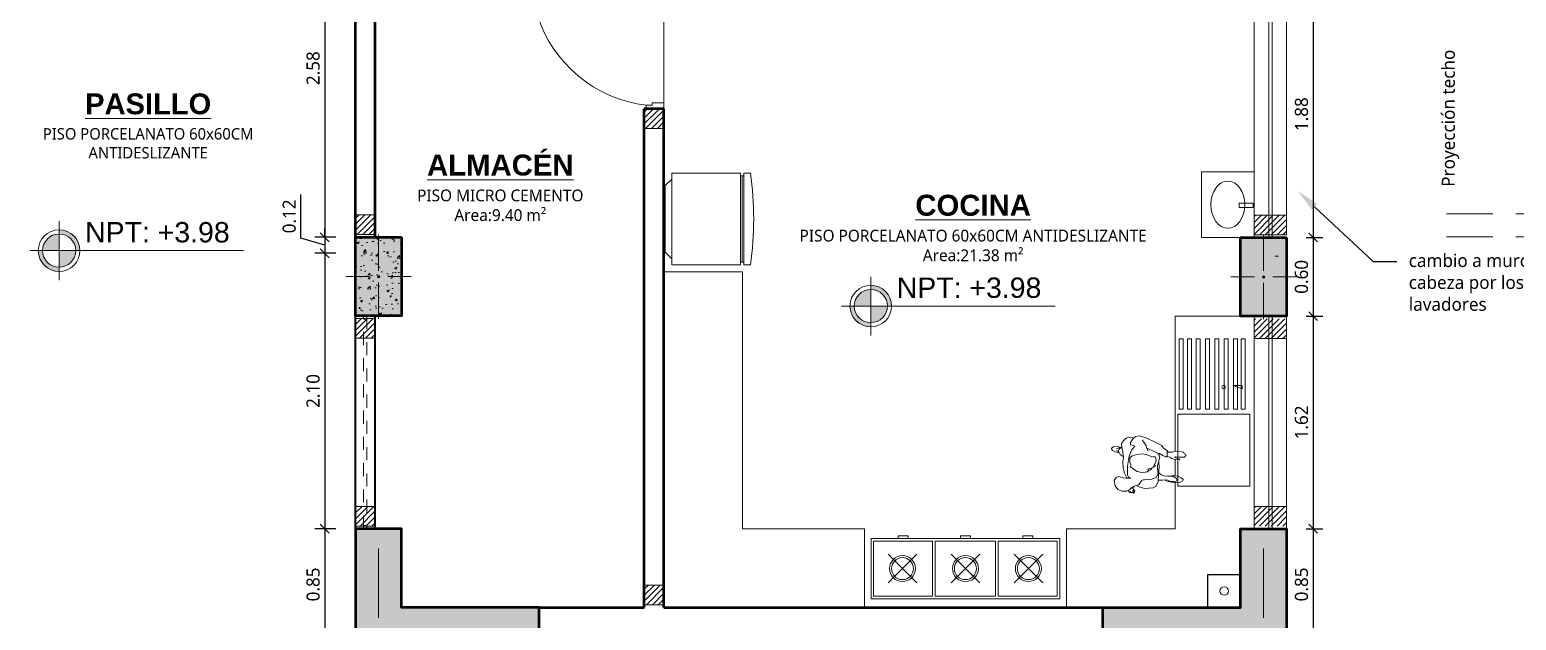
# Model space of a CAD drawing. Header units: metres. Extents: x 28 to 239, y -1 to 113.
# Drawn here: x 120.56 to 131.89, y 88.51 to 93.02 of the extents above; entities that cross this region are included whole.
import ezdxf
from ezdxf import colors
from ezdxf.entities.mleader import LeaderData, LeaderLine
from ezdxf.math import Vec2, Vec3

# ---------------------------------------------------------------- set-up
doc = ezdxf.new("R2010")
doc.units = ezdxf.units.M
for name, pattern in [('CONTINUA', [0]), ('DASHED2', [0.375, 0.25, -0.125]), ('Dot & Dashed', [0.670277762413025, 0.352777767181396, -0.176388883590699, 0, -0.14111111164093])]:
    doc.linetypes.add(name, pattern=pattern)
for name, color, linetype, lineweight in [('05', 152, 'Continuous', 50), ('COLUMNAS 50', 32, 'Continuous', 70), ('COLUMNETASSS', 211, 'Continuous', 20), ('Cotas varias El', 253, 'Continuous', 13), ('Equipamiento SR', 23, 'Continuous', 0), ('GRAFO 0 BLANCO', 7, 'Continuous', 0), ('GRAFO 4', 7, 'Continuous', 30), ('GRAFO01', 7, 'Continuous', 0), ('GYF-RESERVORIOS', 14, 'Continuous', 30), ('Hatch', 251, 'Continuous', 0), ('Letras El', 9, 'Continuous', 5), ('Mobiliario S', 133, 'Continuous', 15), ('Muebles fijos El', 101, 'Continuous', 0), ('muro bajo', 191, 'Continuous', 40), ('Muros el', 144, 'Continuous', 60), ('PERSONAS', 8, 'Continuous', 0), ('Puertas El', 21, 'Continuous', 15), ('Structural - Bearing_Pen_No__20', 1, 'Continuous', 0), ('TEXTO 100', 7, 'Continuous', 20), ('texturas', 252, 'Continuous', 0), ('Vanos', 140, 'Continuous', 5)]:
    doc.layers.add(name, color=color, linetype=linetype, lineweight=lineweight)
doc.styles.add('Generales', font='trebuc.ttf', dxfattribs={"height": 0.1})
doc.styles.add('JOS', font='arial.ttf', dxfattribs={"height": 1})
doc.styles.add('Santa Rosa 1 50', font='trebuc.ttf')
doc.dimstyles.new('COTAS', dxfattribs={"dimscale": 0.75, "dimtxt": 0.1, "dimasz": 0.09, "dimexe": 0.1, "dimexo": 0.2, "dimgap": 0.05, "dimtad": 1, "dimzin": 1, "dimdsep": 46, "dimtxsty": 'Generales', "dimblk": 'OBLIQUE', "dimcen": 2.5, "dimdle": 0.1, "dimadec": 0, "dimazin": 0, "dimtfac": 1, "dimtmove": 0, "dimatfit": 0, "dimfxl": 1, "dimarcsym": 0})

# ---------------------------------------------------------------- blocks, each defined once
blk = doc.blocks.new('Cocina 2')
at = {"layer": 'Equipamiento SR', "ltscale": 0.05}
for p, q in [((91.52579141086453, -15.72441848469782), (91.52579141086453, -16.18441848469783)), ((91.99579141086451, -15.74441848469783), (91.99579141086451, -16.16441848469782)), ((92.01579141086448, -15.74441848469783), (92.01579141086448, -16.16441848469782)), ((92.4757914108645, -15.74441848469783), (92.4757914108645, -16.16441848469782)), ((92.49579141086448, -15.74441848469783), (92.49579141086448, -16.16441848469782))]:
    blk.add_line(p, q, dxfattribs=at)
at = {"layer": 'Equipamiento SR', "ltscale": 0.5}
for p, q in [((91.8750301708144, -15.84517972474805), (91.65655265091459, -16.06365724464774)), ((91.65655265091459, -15.84517972474793), (91.8750301708144, -16.06365724464774)), ((92.3550301708144, -15.84517972474805), (92.1365526509146, -16.06365724464774)), ((92.1365526509146, -15.84517972474793), (92.3550301708144, -16.06365724464774)), ((92.8350301708144, -15.84517972474805), (92.6165526509146, -16.06365724464774)), ((92.6165526509146, -15.84517972474793), (92.8350301708144, -16.06365724464774))]:
    blk.add_line(p, q, dxfattribs=at)
at = {"layer": 'Equipamiento SR', "ltscale": 0.05}
blk.add_lwpolyline([(91.52579141086453, -16.18441848469783), (92.96579141086453, -16.18441848469783), (92.96579141086453, -15.72441848469782), (91.52579141086453, -15.72441848469782)], close=True, dxfattribs=at)
for points in [[(91.99579141086451, -15.74441848469783), (91.54579141086452, -15.74441848469783), (91.54579141086452, -16.16441848469782), (91.99579141086451, -16.16441848469782)], [(92.4757914108645, -15.74441848469783), (92.01579141086448, -15.74441848469783)], [(92.49579141086448, -16.16441848469782), (92.94579141086449, -16.16441848469782), (92.94579141086449, -15.74441848469783), (92.49579141086448, -15.74441848469783)], [(92.01579141086448, -16.16441848469782), (92.4757914108645, -16.16441848469782)]]:
    blk.add_lwpolyline(points, dxfattribs=at)
at = {"layer": 'Equipamiento SR', "ltscale": 0.5}
for points in [[(91.73249128427109, -16.18441848469783), (91.73249128427109, -16.20492005613377), (91.80909153745792, -16.20492005613377), (91.80909153745792, -16.18441848469783)], [(92.20749128427109, -16.18441848469783), (92.20749128427109, -16.20492005613377), (92.28409153745793, -16.20492005613377), (92.28409153745793, -16.18441848469783)], [(92.68249128427107, -16.18441848469783), (92.68249128427107, -16.20492005613377), (92.75909153745786, -16.20492005613377), (92.75909153745786, -16.18441848469783)]]:
    blk.add_lwpolyline(points, close=True, dxfattribs=at)
for centre, radius in [((91.76579141086448, -15.95441848469784), 0.0990071633166645), ((91.76579141086448, -15.95441848469784), 0.0840071633166645), ((92.24579141086453, -15.95441848469784), 0.0990071633166645), ((92.24579141086453, -15.95441848469784), 0.0840071633166645), ((92.72579141086453, -15.95441848469784), 0.0990071633166645), ((92.72579141086453, -15.95441848469784), 0.0840071633166645)]:
    blk.add_circle(centre, radius, dxfattribs=at)
blk = doc.blocks.new('refrigeradora-p')
at = {"layer": 'Equipamiento SR'}
for p, q in [((-0.3497660796430679, 0.6849999999999971), (-0.3497660796430679, 0.6350000000000086)), ((0.3502339203568685, 0.6849999999999965), (0.3502339203568781, 0.6350000000000086)), ((-0.3499999999999872, 0.6100000000000029), (0.3499999999999446, 0.6100000000000029)), ((-0.3499999999999872, 0.6100000000000029), (-0.3499999999999872, 0.0849999999999972)), ((-0.3497660796430679, 0.6350000000000086), (0.3502339203568781, 0.6350000000000086)), ((-0.3297660796430577, 0.6100000000000029), (-0.3297660796430577, 0.6350000000000086)), ((-0.3297660796430577, 0.6225000000000059), (0.3302339203568678, 0.6225000000000059)), ((0.3302339203568678, 0.6100000000000029), (0.3302339203568678, 0.6350000000000086)), ((0.3499999999999446, 0.6100000000000029), (0.3500000000000156, 0.0849999999999972)), ((-0.3499999999999872, 0.0849999999999972), (0.3500000000000156, 0.0849999999999972)), ((-0.3035472728688759, 0.0849999999999972), (-0.2541585660549259, 0.035)), ((-0.2541585660549259, 0.035), (0.2541585660549259, 0.0349999999999858)), ((0.3035472728688902, 0.0849999999999972), (0.254158566054933, 0.035))]:
    blk.add_line(p, q, dxfattribs=at)
blk.add_arc((0.000233920356898, -1.752499999999523), 2.462499999999519, 81.82876644004948, 98.17123355995056, dxfattribs=at)
blk = doc.blocks.new('puerta 1.00')
at = {"layer": 'Puertas El'}
for p, q in [((165.7652644685919, -11.93500104530437), (165.7652644685919, -11.88500104530436)), ((165.8652644685918, -11.93500104530437), (165.7652644685919, -11.93500104530437)), ((165.9152644685919, -11.91500104530439), (165.8652644685918, -11.91500104530439)), ((165.8652644685918, -11.93500104530437), (165.8652644685918, -11.91500104530439)), ((165.9152644685921, -11.91500104530348), (165.9109364828346, -11.94468721277735)), ((165.9109364828345, -11.94468721277803), (166.8411030636803, -12.08029743318039)), ((165.915264468592, -11.91500104530439), (165.9152644685919, -11.88500104530436)), ((165.915264468592, -11.91500104530428), (166.8454310494378, -12.05061126570655)), ((166.7484379064612, -12.09205194880178), (166.7455525826229, -12.11184272711762)), ((166.7484379064614, -12.09205194880178), (166.788019463093, -12.09782259647852)), ((166.7619399504171, -12.06875613782608), (166.7583332956191, -12.09349461072099)), ((166.7599792018147, -12.01288883553832), (166.762864525653, -11.99309805722248)), ((166.7599792018146, -12.01288883553832), (166.7995607584463, -12.018659483215)), ((166.762864525653, -11.99309805722248), (166.8024460822848, -11.99886870489911)), ((166.7662679361746, -12.03906997035233), (166.7698745909726, -12.01433149745753)), ((166.7817307287331, -12.07164146166451), (166.7781240739351, -12.09637993455931)), ((166.7896653692884, -12.01721682129585), (166.7860587144906, -12.04195529419064)), ((166.7995607584463, -12.018659483215), (166.8024460822848, -11.99886870489911)), ((166.845431049438, -12.05061126570569), (166.8411030636804, -12.08029743317956)), ((166.8454310494382, -12.05061126570487), (166.8411030636807, -12.08029743317874)), ((166.8454310494381, -12.05061126570484), (166.8411030636806, -12.08029743317865)), ((166.7455525826231, -12.11184272711773), (166.7851341392547, -12.11761337479436)), ((166.788019463093, -12.09782259647852), (166.7851341392547, -12.11761337479436)), ((165.7652644685919, -12.85500104530439), (165.7652644685919, -12.83500104530441)), ((165.7652644685919, -12.88500104530442), (165.7652644685919, -12.83500104530441)), ((165.8652644685918, -12.83500104530441), (165.7652644685919, -12.83500104530441)), ((165.8652644685919, -12.85500104530439), (165.8652644685919, -12.83500104530441)), ((165.9152644685919, -12.85500104530445), (165.8652644685918, -12.85500104530445)), ((165.9152644685919, -12.88500104530442), (165.9152644685919, -12.85500104530439))]:
    blk.add_line(p, q, dxfattribs=at)
at = {"layer": 'Puertas El', "linetype": 'ByBlock'}
blk.add_arc((165.782221606095, -11.75542231743236), 1.107598204246484, 276.8989326144559, 342.9434779215549, dxfattribs=at)
blk = doc.blocks.new('A$C16376B1D')
at = {"layer": 'GRAFO 0 BLANCO'}
h = blk.add_hatch(dxfattribs=at)
h.set_pattern_fill('ANSI31', color=256, scale=0.01, angle=-180)
h.set_pattern_definition([(225, (-149.728226843955, 134.194812335462), (0.02245064030267288, -0.02245064030267289), [])])
h.paths.add_polyline_path([(0.1499996280240623, 0.1500001818062202), (-3.719759433806757e-07, 0.1500001818062202), (-3.719759433806757e-07, 1.81806214527569e-07), (0.1499996280240623, 1.81806214527569e-07)])
at = {"layer": 'COLUMNETASSS'}
blk.add_lwpolyline([(0.1499996280240623, 0.1500001818062202), (-3.719759433806757e-07, 0.1500001818062202), (-3.719759433806757e-07, 1.81806214527569e-07), (0.1499996280240623, 1.81806214527569e-07)], close=True, dxfattribs=at)
blk = doc.blocks.new('_Oblique')
at = {"color": 0, "linetype": 'ByBlock', "lineweight": -2}
blk.add_line((-0.5, -0.5), (0.5, 0.5), dxfattribs=at)
blk = doc.blocks.new('*D158')
at = {"layer": 'Cotas varias El', "color": 0, "linetype": 'CONTINUA', "lineweight": -2, "transparency": 16777216}
for p, q in [((122.8910854822069, 94.01211230181718), (122.7309561092256, 94.01211230181718)), ((122.8059561092256, 94.08711230181719), (122.8059561092256, 91.35920019447055)), ((122.8911409719886, 91.43420019447055), (122.7309561092256, 91.43420019447055))]:
    blk.add_line(p, q, dxfattribs=at)
at = {"layer": 'Defpoints', "color": 0, "transparency": 16777216}
for p in [(123.0410854822069, 94.01211230181718), (122.8059561092256, 91.43420019447055), (123.0411409719886, 91.43420019447055)]:
    blk.add_point(p, dxfattribs=at)
at = {"layer": 'Cotas varias El', "color": 0, "lineweight": -2, "transparency": 16777216, "xscale": 0.0675, "yscale": 0.0675, "zscale": 0.0675}
for p, rotation in [((122.8059561092256, 94.01211230181718), 90), ((122.8059561092256, 91.43420019447055), 270)]:
    blk.add_blockref('_Oblique', p, dxfattribs=dict(at, rotation=rotation))
at = {"layer": 'Cotas varias El', "color": 0, "transparency": 16777216, "insert": (122.7175806883502, 92.72315624814381), "char_height": 0.1, "attachment_point": 5, "rotation": 90, "style": 'Generales'}
blk.add_mtext('2.58', dxfattribs=at)
blk = doc.blocks.new('*D159')
at = {"layer": 'Cotas varias El', "color": 0, "linetype": 'CONTINUA', "lineweight": -2, "transparency": 16777216}
for p, q in [((122.6238306883504, 91.42782107851005), (122.6238306883504, 91.759050034739)), ((122.8059561092259, 91.43420019447055), (122.8059561092259, 91.50170019447054)), ((122.8059561092259, 91.37318345224742), (122.6238306883504, 91.42782107851005)), ((122.8911409719886, 91.43420019447055), (122.7309561092259, 91.43420019447055)), ((122.8059561092259, 91.43420019447055), (122.8059561092259, 91.31216671002429)), ((122.8059561092259, 91.43420019447055), (122.8059561092259, 91.31216671002429)), ((122.8910854522669, 91.31216671002429), (122.7309561092259, 91.31216671002429)), ((122.8059561092259, 91.31216671002429), (122.8059561092259, 91.24466671002429))]:
    blk.add_line(p, q, dxfattribs=at)
at = {"layer": 'Defpoints', "color": 0, "transparency": 16777216}
for p in [(123.0411409719886, 91.43420019447055), (122.8059561092259, 91.31216671002429), (123.0410854522669, 91.31216671002429)]:
    blk.add_point(p, dxfattribs=at)
at = {"layer": 'Cotas varias El', "color": 0, "lineweight": -2, "transparency": 16777216, "xscale": 0.0675, "yscale": 0.0675, "zscale": 0.0675}
for p, rotation in [((122.8059561092259, 91.43420019447055), 270), ((122.8059561092259, 91.31216671002429), 90)]:
    blk.add_blockref('_Oblique', p, dxfattribs=dict(at, rotation=rotation))
at = {"layer": 'Cotas varias El', "color": 0, "transparency": 16777216, "insert": (122.535455267475, 91.59343555662447), "char_height": 0.1, "attachment_point": 5, "rotation": 90, "style": 'Generales'}
blk.add_mtext('0.12', dxfattribs=at)
blk = doc.blocks.new('*D160')
at = {"layer": 'Cotas varias El', "color": 0, "linetype": 'CONTINUA', "lineweight": -2, "transparency": 16777216}
for p, q in [((122.805956109226, 91.38716671002429), (122.805956109226, 89.13721024023734)), ((122.8910854522669, 91.31216671002429), (122.730956109226, 91.31216671002429)), ((122.891140940154, 89.21221024023734), (122.730956109226, 89.21221024023734))]:
    blk.add_line(p, q, dxfattribs=at)
at = {"layer": 'Defpoints', "color": 0, "transparency": 16777216}
for p in [(123.0410854522669, 91.31216671002429), (122.805956109226, 89.21221024023734), (123.041140940154, 89.21221024023734)]:
    blk.add_point(p, dxfattribs=at)
at = {"layer": 'Cotas varias El', "color": 0, "lineweight": -2, "transparency": 16777216, "xscale": 0.0675, "yscale": 0.0675, "zscale": 0.0675}
for p, rotation in [((122.805956109226, 91.31216671002429), 90), ((122.805956109226, 89.21221024023734), 270)]:
    blk.add_blockref('_Oblique', p, dxfattribs=dict(at, rotation=rotation))
at = {"layer": 'Cotas varias El', "color": 0, "transparency": 16777216, "insert": (122.7175806883505, 90.26218847513076), "char_height": 0.1, "attachment_point": 5, "rotation": 90, "style": 'Generales'}
blk.add_mtext('2.10', dxfattribs=at)
blk = doc.blocks.new('*D161')
at = {"layer": 'Cotas varias El', "color": 0, "linetype": 'CONTINUA', "lineweight": -2, "transparency": 16777216}
for p, q in [((122.8059561092262, 89.28721024023734), (122.8059561092262, 88.28721024023737)), ((122.891140940154, 89.21221024023734), (122.7309561092262, 89.21221024023734)), ((122.8911409399933, 88.36221024023737), (122.7309561092262, 88.36221024023737))]:
    blk.add_line(p, q, dxfattribs=at)
at = {"layer": 'Defpoints', "color": 0, "transparency": 16777216}
for p in [(123.041140940154, 89.21221024023734), (122.8059561092262, 88.36221024023737), (123.0411409399933, 88.36221024023737)]:
    blk.add_point(p, dxfattribs=at)
at = {"layer": 'Cotas varias El', "color": 0, "lineweight": -2, "transparency": 16777216, "xscale": 0.0675, "yscale": 0.0675, "zscale": 0.0675}
for p, rotation in [((122.8059561092262, 89.21221024023734), 90), ((122.8059561092262, 88.36221024023737), 270)]:
    blk.add_blockref('_Oblique', p, dxfattribs=dict(at, rotation=rotation))
at = {"layer": 'Cotas varias El', "color": 0, "transparency": 16777216, "insert": (122.7175806883508, 88.7872102402373), "char_height": 0.1, "attachment_point": 5, "rotation": 90, "style": 'Generales'}
blk.add_mtext('0.85', dxfattribs=at)
blk = doc.blocks.new('*D152')
at = {"layer": 'Cotas varias El', "color": 0, "linetype": 'CONTINUA', "lineweight": -2, "transparency": 16777216}
for p, q in [((130.2911409476006, 93.3122102461077), (130.4189727039756, 93.3122102461077)), ((130.3439727039756, 93.3872102461077), (130.3439727039756, 91.35716126904804)), ((130.2911409398325, 91.43216126904804), (130.4189727039756, 91.43216126904804))]:
    blk.add_line(p, q, dxfattribs=at)
at = {"layer": 'Defpoints', "color": 0, "transparency": 16777216}
for p in [(130.1411409476006, 93.3122102461077), (130.1411409398325, 91.43216126904804), (130.3439727039756, 91.43216126904804)]:
    blk.add_point(p, dxfattribs=at)
at = {"layer": 'Cotas varias El', "color": 0, "lineweight": -2, "transparency": 16777216, "xscale": 0.0675, "yscale": 0.0675, "zscale": 0.0675}
for p, rotation in [((130.3439727039756, 93.3122102461077), 90), ((130.3439727039756, 91.43216126904804), 270)]:
    blk.add_blockref('_Oblique', p, dxfattribs=dict(at, rotation=rotation))
at = {"layer": 'Cotas varias El', "color": 0, "transparency": 16777216, "insert": (130.2555972831002, 92.37218575757781), "char_height": 0.1, "attachment_point": 5, "rotation": 90, "style": 'Generales'}
blk.add_mtext('1.88', dxfattribs=at)
blk = doc.blocks.new('*D153')
at = {"layer": 'Cotas varias El', "color": 0, "linetype": 'CONTINUA', "lineweight": -2, "transparency": 16777216}
for p, q in [((130.343972672141, 91.50716126904804), (130.343972672141, 90.75716166483936)), ((130.2911409398325, 91.43216126904804), (130.418972672141, 91.43216126904804)), ((130.2911409398325, 90.83216166483936), (130.418972672141, 90.83216166483936))]:
    blk.add_line(p, q, dxfattribs=at)
at = {"layer": 'Defpoints', "color": 0, "transparency": 16777216}
for p in [(130.1411409398325, 91.43216126904804), (130.1411409398325, 90.83216166483936), (130.343972672141, 90.83216166483936)]:
    blk.add_point(p, dxfattribs=at)
at = {"layer": 'Cotas varias El', "color": 0, "lineweight": -2, "transparency": 16777216, "xscale": 0.0675, "yscale": 0.0675, "zscale": 0.0675}
for p, rotation in [((130.343972672141, 91.43216126904804), 90), ((130.343972672141, 90.83216166483936), 270)]:
    blk.add_blockref('_Oblique', p, dxfattribs=dict(at, rotation=rotation))
at = {"layer": 'Cotas varias El', "color": 0, "transparency": 16777216, "insert": (130.2554289010972, 91.13216146694364), "char_height": 0.1, "attachment_point": 5, "rotation": 90, "style": 'Generales'}
blk.add_mtext('0.60', dxfattribs=at)
blk = doc.blocks.new('*D168')
at = {"layer": 'Cotas varias El', "color": 0, "linetype": 'CONTINUA', "lineweight": -2, "transparency": 16777216}
for p, q in [((130.291140971667, 90.83216126904802), (130.418972703976, 90.83216126904802)), ((130.343972703976, 90.90716126904802), (130.343972703976, 89.13720861153529)), ((130.2911409397713, 89.21220861153529), (130.418972703976, 89.21220861153529))]:
    blk.add_line(p, q, dxfattribs=at)
at = {"layer": 'Defpoints', "color": 0, "transparency": 16777216}
for p in [(130.141140971667, 90.83216126904802), (130.1411409397713, 89.21220861153529), (130.343972703976, 89.21220861153529)]:
    blk.add_point(p, dxfattribs=at)
at = {"layer": 'Cotas varias El', "color": 0, "lineweight": -2, "transparency": 16777216, "xscale": 0.0675, "yscale": 0.0675, "zscale": 0.0675}
for p, rotation in [((130.343972703976, 90.83216126904802), 90), ((130.343972703976, 89.21220861153529), 270)]:
    blk.add_blockref('_Oblique', p, dxfattribs=dict(at, rotation=rotation))
at = {"layer": 'Cotas varias El', "color": 0, "transparency": 16777216, "insert": (130.2554289329322, 90.0221849402916), "char_height": 0.1, "attachment_point": 5, "rotation": 90, "style": 'Generales'}
blk.add_mtext('1.62', dxfattribs=at)
blk = doc.blocks.new('*D169')
at = {"layer": 'Cotas varias El', "color": 0, "linetype": 'CONTINUA', "lineweight": -2, "transparency": 16777216}
for p, q in [((130.343972703976, 89.28720861153529), (130.343972703976, 88.28721023825808)), ((130.2911409397713, 89.21220861153529), (130.418972703976, 89.21220861153529)), ((130.2911409718279, 88.36221023825809), (130.418972703976, 88.36221023825809))]:
    blk.add_line(p, q, dxfattribs=at)
at = {"layer": 'Defpoints', "color": 0, "transparency": 16777216}
for p in [(130.1411409397713, 89.21220861153529), (130.1411409718279, 88.36221023825809), (130.343972703976, 88.36221023825809)]:
    blk.add_point(p, dxfattribs=at)
at = {"layer": 'Cotas varias El', "color": 0, "lineweight": -2, "transparency": 16777216, "xscale": 0.0675, "yscale": 0.0675, "zscale": 0.0675}
for p, rotation in [((130.343972703976, 89.21220861153529), 90), ((130.343972703976, 88.36221023825809), 270)]:
    blk.add_blockref('_Oblique', p, dxfattribs=dict(at, rotation=rotation))
at = {"layer": 'Cotas varias El', "color": 0, "transparency": 16777216, "insert": (130.2555972831006, 88.78720942489663), "char_height": 0.1, "attachment_point": 5, "rotation": 90, "style": 'Generales'}
blk.add_mtext('0.85', dxfattribs=at)
blk = doc.blocks.new('A$C0FE24BB8')
at = {"color": 0, "linetype": 'ByBlock'}
for points in [[(0.265986000059911, 0.1069400001202272), (0.2415590000598513, 0.06897400012022636), (0.2117030000599698, 0.05405900012022613), (0.1967760000600265, 0.04321200012022608), (0.181848000059972, 0.02422900012022566), (0.1601350000598813, 0.007958000120225961), (0.1248510000598344, 0.00253400012022631), (0.08956700006001483, 0.0106700001202249), (0.06649600005994216, 0.03507600012022571), (0.05428300005996789, 0.07575400012022548), (0.06649600005994216, 0.09880500012022608), (0.08142400005999662, 0.1110080001202256), (0.1017800000599891, 0.1069400001202272), (0.1180650000599144, 0.1042280001202265), (0.1411350000598759, 0.105584000120226), (0.1777770000599048, 0.1096520001202261), (0.1601350000598813, 0.1137200001202245), (0.1479210000600233, 0.1286350001202248), (0.1452070000600543, 0.1503290001202249), (0.1384210000601342, 0.1964310001202261), (0.1424930000598579, 0.2750740001202256), (0.1519920000598631, 0.3211750001202276), (0.1750620000598246, 0.3550730001202247), (0.1642060000599486, 0.3591410001202266), (0.1397780000597777, 0.3604960001202269), (0.1370640000600361, 0.3781230001202243), (0.1492780000598941, 0.4065980001202245), (0.1682770000600158, 0.4296480001202259), (0.2008470000600937, 0.4391400001202257), (0.2564870000599058, 0.4296480001202259), (0.3243410000600306, 0.4065980001202245), (0.3786240000599719, 0.3889710001202253), (0.3921950000599281, 0.3713440001202279), (0.4234070000600241, 0.3577850001202254), (0.4315500000600423, 0.3442250001202272), (0.4627620000599109, 0.3496490001202268), (0.4912610000599216, 0.3604960001202269), (0.5292590000599375, 0.3618520001202263), (0.546901000059961, 0.3604960001202269), (0.54961500005993, 0.3564290001202242), (0.5577580000599482, 0.3537170001202252), (0.5618290000600155, 0.3455810001202266), (0.5686140000600517, 0.3442250001202272), (0.5713290000601319, 0.3388020001202268), (0.5659000000598553, 0.3360900001202261), (0.5618290000600155, 0.325243000120226), (0.5238310000599995, 0.3198190001202263), (0.4912610000599216, 0.3171070001202239), (0.4871900000600817, 0.3130390001202255), (0.5143310000601105, 0.3076160001202268), (0.5279020000598393, 0.3035480001202249), (0.5238310000599995, 0.2981240001202252), (0.4953320000599888, 0.2967680001202258), (0.4627620000599109, 0.3008360001202259), (0.4505490000599366, 0.3089720001202263), (0.4329070000599131, 0.311683000120226), (0.4274780000598639, 0.3103280001202275), (0.4193360000599569, 0.3049040001202243), (0.4003370000598352, 0.311683000120226), (0.3677670000599846, 0.3265990001202255), (0.3460540000601213, 0.3293100001202252), (0.2687010000599912, 0.3523610001202258)], [(0.1506350000599923, 0.1042280001202265), (0.1234930000598524, 0.1421940001202273), (0.1085660000599091, 0.1801600001202246), (0.09906600006002009, 0.2262610001202248), (0.1004230000598909, 0.2588030001202259), (0.09092400005988566, 0.2981240001202252), (0.0773530000599294, 0.3333780001202271), (0.07192500005999136, 0.3618520001202263), (0.08278100006009481, 0.3835470001202275), (0.1004230000598909, 0.407954000120224), (0.1180650000599144, 0.4174450001202246), (0.1506350000599923, 0.4160890001202251)], [(0.2279880000601224, 0.4133770001202262), (0.225274000059926, 0.4065980001202245), (0.2415590000598513, 0.3930380001202245), (0.2592010000598748, 0.3713440001202279), (0.267344000059893, 0.3523610001202258), (0.2809140000599655, 0.3320220001202276)], [(0.4220500000599259, 0.3537170001202252), (0.4274780000598639, 0.3306660001202264), (0.4274780000598639, 0.3171070001202239), (0.4220500000599259, 0.311683000120226)], [(0.06242500005987495, 0.2886330001202264), (0.03392600005986424, 0.2927010001202248), (0.01085600005990273, 0.3008360001202259), (6.002665031701326e-11, 0.311683000120226), (0.002714000059995669, 0.3184630001202251), (0.01357000005987175, 0.3293100001202252), (0.04206900005988246, 0.3360900001202261), (0.07192500005999136, 0.3320220001202276)], [(0.06649600005994216, 0.3306660001202264), (0.05021100005978951, 0.3225310001202271), (0.03799800006004261, 0.3198190001202263)], [(0.0583540000600351, 0.2940570001202243), (0.05156800005988771, 0.3008360001202259), (0.03935500006014081, 0.3049040001202243)], [(0.0963520000598237, 0.265582000120224), (0.07192500005999136, 0.2777860001202264), (0.05699700005993691, 0.3008360001202259), (0.0583540000600351, 0.3171070001202239), (0.07328200006008956, 0.3333780001202271)], [(0.3731950000599227, 0.2601590001202272), (0.3786240000599719, 0.2262610001202248), (0.3826950000598117, 0.1666000001202264), (0.3867660000598789, 0.1137200001202245), (0.3745530000599047, 0.07304200012022477), (0.3555530000598992, 0.05948300012022578), (0.2917710000599527, 0.04592400012022679), (0.2483440000598875, 0.05405900012022613), (0.2293450000599933, 0.05812700012022631)], [(0.3555530000598992, 0.3265990001202255), (0.3677670000599846, 0.3143950001202249), (0.3745530000599047, 0.2994800001202265), (0.3704810000599537, 0.2574470001202265), (0.3650530000597882, 0.2343960001202259), (0.3677670000599846, 0.2099900001202268), (0.3786240000599719, 0.172024000120226), (0.3677670000599846, 0.1421940001202273), (0.3365540000600049, 0.1245670001202246), (0.3094130000599762, 0.1177870001202272), (0.2809140000599655, 0.1123640001202251), (0.2714150000599602, 0.1096520001202261)], [(0.3370100000599905, 0.2179840001202269), (0.3372990000600566, 0.2190430001202266), (0.3485980000600648, 0.2254620001202259), (0.3501250000599612, 0.2303280001202275), (0.3460540000601213, 0.2343960001202259), (0.3424210000600851, 0.2363640001202256)], [(0.3026090000598742, 0.1861580001202263), (0.3129020000599212, 0.1902720001202276), (0.3201070000600339, 0.1995270001202254), (0.3257680000599521, 0.208783000120226)], [(0.3854090000600081, 0.1760920001202262), (0.4030510000600316, 0.1666000001202264), (0.4247640000601223, 0.161177000120226), (0.453263000060133, 0.1638890001202249), (0.4817620000599163, 0.1679560001202258), (0.506189000059976, 0.1638890001202249), (0.5224740000599013, 0.1557530001202263), (0.5265450000599685, 0.1462620001202257), (0.5224740000599013, 0.1354140001202246), (0.5048320000598778, 0.1286350001202248), (0.4804040000601617, 0.1272790001202253), (0.4600480000599418, 0.1327020001202257), (0.4410490000600475, 0.1327020001202257), (0.417979000060086, 0.1286350001202248), (0.3894800000600753, 0.1232110001202251)], [(0.4356210000601095, 0.1299910001202278), (0.4627620000599109, 0.1245670001202246), (0.5102600000598159, 0.1218550001202257), (0.553687000059881, 0.1299910001202278), (0.5740430000598735, 0.1435500001202268), (0.5740430000598735, 0.1543970001202268), (0.5577580000599482, 0.1652440001202269), (0.5306160000600357, 0.1733800001202255), (0.5048320000598778, 0.1733800001202255), (0.4844760000598853, 0.1693120001202271)], [(0.1693980000600277, 0.01355900012022637), (0.1835590000598586, 1.202273836042878e-10), (0.1894590000599692, 0.002358000120224801), (0.1859190000598119, 0.01002100012022566), (0.1989000000598935, 1.202273836042878e-10), (0.2042100000599021, 0.002947000120226306), (0.2012600000598468, 0.00943200012022416), (0.2136510000598264, 0.0005890001202253359), (0.218961000059835, 0.003537000120227063), (0.2042100000599021, 0.02181200012022622), (0.220141000060039, 0.01355900012022637), (0.220141000060039, 0.01886400012022627), (0.1965400000599402, 0.04067700012022613)], [(0.2012600000598468, 0.04657200012022678), (0.208930000060036, 0.04480400012022479), (0.2107000000598873, 0.04834100012022802), (0.2077500000600594, 0.05128900012022619)]]:
    blk.add_lwpolyline(points, dxfattribs=at)
blk.add_lwpolyline([(0.2971990000598907, 0.1964310001202261), (0.3338400000600359, 0.2127020001202258), (0.3419830000600541, 0.2398200001202255), (0.3501250000599612, 0.2642260001202246), (0.3460540000601213, 0.2872770001202252), (0.3419830000600541, 0.2967680001202258), (0.3338400000600359, 0.2954120001202263), (0.3243410000600306, 0.2940570001202243), (0.3039850000598108, 0.2967680001202258), (0.2687010000599912, 0.3049040001202243), (0.2347740000600425, 0.3062600001202238), (0.1981330000598973, 0.2954120001202263), (0.1642060000599486, 0.2791410001202266), (0.1479210000600233, 0.2615150001202267), (0.1533490000599613, 0.2303280001202275), (0.1628490000600777, 0.2127020001202258), (0.1614920000599795, 0.1977860001202263), (0.1872760000599101, 0.1801600001202246), (0.217132000060019, 0.1679560001202258), (0.2537730000599367, 0.1652440001202269), (0.2782000000599965, 0.1693120001202271), (0.2931280000598235, 0.1747360001202249), (0.30262800005994, 0.1828710001202261), (0.301270000059958, 0.1896510001202252)], close=True, dxfattribs=at)
blk = doc.blocks.new('A$C313A4E3A')
at = {"rotation": 270}
blk.add_blockref('A$C0FE24BB8', (5.837970995514752e-09, 0.574042986833069), dxfattribs=at)

msp = doc.modelspace()

# ---------------------------------------------------------------- hatches: boundary and pattern name
at = {"layer": 'GRAFO 0 BLANCO'}
h = msp.add_hatch(dxfattribs=at)
h.set_pattern_fill('AR-CONC', color=256, scale=0.02399999999999999)
h.set_pattern_definition([(49.99999999999999, (-54.90513670574629, 131.7664777283975), (0.1721424438241808, -0.01506051239582282), [0.018, -0.198]), (355, (-54.90513670574629, 131.7664777283975), (-0.03330032006711999, 0.1805261120880028), [0.0144, -0.1584]), (100.45144446, (-54.89079150230629, 131.7652226858375), (0.1388421232145068, 0.165465597832471), [0.01529764607999996, -0.1682741068799994]), (46.18420000000002, (-54.90513670574629, 131.8144777283975), (0.2561379193611773, -0.03972462739033836), [0.02699999999999996, -0.2969999999999994]), (96.63563549, (-54.88379188694628, 131.8111673347175), (0.2243188669618147, 0.2337884641858921), [0.02294648207999999, -0.2524113023999999]), (351.1841639899999, (-54.90513670574629, 131.8144777283975), (0.2243188668131455, 0.2337884640647976), [0.02159999999999999, -0.2376000002399999]), (21, (-54.88113670574629, 131.8024777283975), (0.1432576925084308, -0.09662853375968129), [0.018, -0.198]), (326.0000000000001, (-54.88113670574629, 131.8024777283975), (0.0583956796611796, 0.1740360108112447), [0.0144, -0.1584]), (71.45144474, (-54.8691985647863, 131.7944253506375), (0.201653370415193, 0.07740747667352489), [0.0152976456, -0.1682741068799999]), (37.50000000000001, (-54.90513670574629, 131.7664777283975), (0.00291836527614976, 0.07989452491951474), [0, -0.15648, 0, -0.1608, 0, -0.1589999999999999]), (7.499999999999999, (-54.90513670574629, 131.7664777283975), (0.06313668898611564, 0.09465881085176643), [0, -0.09167999999999997, 0, -0.15288, 0, -0.06059999999999998]), (327.5, (-54.95865670574628, 131.7664777283975), (0.1281173846813781, -0.00541316921625114), [0, -0.05999999999999998, 0, -0.1871999999999999, 0, -0.2483999999999999]), (317.5, (-54.98265670574628, 131.7664777283975), (0.1399646806421727, 0.02402519575975625), [0, -0.07799999999999999, 0, -0.12432, 0, -0.1763999999999999])])
h.paths.add_polyline_path([(123.391140940154, 91.08425744985814), (123.391140940154, 91.43420019447052), (123.041140940154, 91.43420019447052), (123.041140940154, 90.8342001944705), (123.391140940154, 90.8342001944705)])
at = {"layer": 'GRAFO 0 BLANCO', "true_color": 0xc7c8ca}
h = msp.add_hatch(color=9, dxfattribs=at)
h.dxf.hatch_style = 1
h.paths.add_polyline_path([(123.391140940154, 91.08425744985814), (123.391140940154, 91.43420019447052), (123.041140940154, 91.43420019447052), (123.041140940154, 90.8342001944705), (123.391140940154, 90.8342001944705)])
h = msp.add_hatch(color=9, dxfattribs=at)
h.dxf.hatch_style = 1
h.paths.add_polyline_path([(130.1411409398324, 91.43215963925897), (129.7911409398324, 91.43215963925897), (129.7911409398324, 90.83216126904799), (130.1411409398324, 90.83216126904799)])
h = msp.add_hatch(color=9, dxfattribs=at)
h.dxf.hatch_style = 1
h.paths.add_polyline_path([(123.0411409399932, 88.36221023825806), (124.441140940154, 88.36221023825806), (124.441140940154, 88.6122102331044), (123.3911409401038, 88.6122102331044), (123.3911409402905, 89.21221023993536), (123.0411409402402, 89.21221024023731)])
h = msp.add_hatch(color=9, dxfattribs=at)
h.dxf.hatch_style = 1
h.paths.add_polyline_path([(130.1411409397712, 89.21220861138428), (129.791140939721, 89.21220861138428), (129.7911409398827, 88.6122102331044), (128.7411409399933, 88.6122102331044), (128.7411409399933, 88.36221023825806), (130.1411409399932, 88.36221023825806)])
at = {"layer": 'TEXTO 100', "ltscale": 1.3}
h = msp.add_hatch(color=256, dxfattribs=at)
edge = h.paths.add_edge_path()
edge.add_line((120.9065330021628, 91.33225036094564), (120.7800826643525, 91.33225036294164))
edge.add_line((120.7800826643525, 91.33225036294164), (120.7800826643525, 91.20580002538105))
edge.add_arc((120.7800826654757, 91.33225036294164), 0.1264503375606894, 269.9999994913017, 359.9999990956475)
edge = h.paths.add_edge_path()
edge.add_arc((120.780082665226, 91.33225036094564), 0.1264503395565726, 90.00000039565423, 180)
edge.add_line((120.6536323265428, 91.33225036094564), (120.7800826643531, 91.33225036294164))
edge.add_line((120.7800826643525, 91.33225036294164), (120.7800826643525, 91.45870070050222))
edge = h.paths.add_edge_path()
edge.add_line((120.7800826643525, 91.49096628848665), (120.7800826643525, 91.45870070050222))
edge.add_arc((120.7800826634797, 91.33225036094564), 0.1264503395565726, 0, 89.99999960434582, ccw=False)
edge.add_line((120.9065330021628, 91.33225036094564), (120.9387985921433, 91.33225036294164))
edge.add_arc((120.7800826654757, 91.33225036294164), 0.1587159266678152, 0, 90.00000040528428)
for points in [[(120.6536323264922, 91.33225036294164), (120.6213667365191, 91.33225036294164, 0.4142135623730951), (120.7800826643525, 91.17353443510825), (120.7800826643525, 91.20580002508126, -0.414213562373095)], [(126.8438557146041, 90.90952065294016), (126.8115901246311, 90.90952065294016, 0.4142135623730951), (126.9703060524645, 90.75080472510678), (126.9703060524645, 90.78307031507978, -0.414213562373095)]]:
    msp.add_hatch(color=256, dxfattribs=at).paths.add_polyline_path(points)
h = msp.add_hatch(color=256, dxfattribs=at)
edge = h.paths.add_edge_path()
edge.add_line((127.0967563902747, 90.90952065094416), (126.9703060524645, 90.90952065294016))
edge.add_line((126.9703060524645, 90.90952065294016), (126.9703060524645, 90.78307031537958))
edge.add_arc((126.9703060535876, 90.90952065294016), 0.1264503375606894, 269.9999994913017, 359.9999990956475)
edge = h.paths.add_edge_path()
edge.add_arc((126.9703060533379, 90.90952065094416), 0.1264503395565726, 90.00000039565423, 180)
edge.add_line((126.8438557146548, 90.90952065094416), (126.970306052465, 90.90952065294016))
edge.add_line((126.9703060524645, 90.90952065294016), (126.9703060524645, 91.03597099050074))
edge = h.paths.add_edge_path()
edge.add_line((126.9703060524645, 91.06823657848517), (126.9703060524645, 91.03597099050074))
edge.add_arc((126.9703060515916, 90.90952065094416), 0.1264503395565726, 0, 89.99999960434582, ccw=False)
edge.add_line((127.0967563902747, 90.90952065094416), (127.1290219802552, 90.90952065294016))
edge.add_arc((126.9703060535876, 90.90952065294016), 0.1587159266678152, 0, 90.00000040528428)
at = {"layer": 'texturas'}
h = msp.add_hatch(dxfattribs=at)
h.set_pattern_fill('ANSI31', color=256, scale=0.01, angle=-180)
h.set_pattern_definition([(225, (-19.73703004445898, 225.6469765529546), (0.02245064030267288, -0.02245064030267289), [])])
h.paths.add_polyline_path([(130.1411964275201, 91.60216439929886), (129.8933587117494, 91.60215806409437), (129.8933587117494, 91.45215806409436), (130.1411964275201, 91.45216439929885)])
h = msp.add_hatch(dxfattribs=at)
h.set_pattern_fill('ANSI31', color=256, scale=0.01, angle=-180)
h.set_pattern_definition([(225, (-19.73708553234613, 224.8569788636801), (0.02245064030267288, -0.02245064030267289), [])])
h.paths.add_polyline_path([(130.1411409396329, 90.81216671002429), (129.8932431469617, 90.81216671051055), (129.8932431469617, 90.66216671051055), (130.1411409396329, 90.66216671002428)])
h = msp.add_hatch(dxfattribs=at)
h.set_pattern_fill('ANSI31', color=256, scale=0.01, angle=-180)
h.set_pattern_definition([(225, (-19.73703004445898, 223.4270223938931), (0.02245064030267288, -0.02245064030267289), [])])
h.paths.add_polyline_path([(130.1411964275201, 89.38221024023736), (129.8932431398589, 89.38221024072391), (129.8932431398589, 89.2322102407239), (130.1411964275201, 89.23221024023735)])

# ---------------------------------------------------------------- linework, layer by layer
at = {"layer": '05'}
for points in [[(123.3911054275246, 91.43420726399788), (123.3911054275246, 90.83420726399785), (123.0411054275246, 90.83420726399785), (123.0411054275246, 91.43420726399788)], [(123.3911054275246, 91.43420726399788), (123.3911054275246, 90.83420726399785), (123.0411054275246, 90.83420726399785), (123.0411054275246, 91.43420726399788)], [(123.3911409719885, 91.43420019447052), (123.3911409719885, 90.8342001944705), (123.0411409719885, 90.8342001944705), (123.0411409719885, 91.43420019447052)], [(130.1411409398324, 91.43216126904801), (130.1411409398324, 90.83216126904799), (129.7911409398324, 90.83216126904799), (129.7911409398324, 91.43216126904801)], [(130.1411409716669, 91.43216126904801), (130.1411409716669, 90.83216126904799), (129.7911409716669, 90.83216126904799), (129.7911409716669, 91.43216126904801)]]:
    msp.add_lwpolyline(points, close=True, dxfattribs=at)
at = {"layer": 'COLUMNAS 50', "linetype": 'Continuous'}
for points in [[(123.391140940154, 91.43420019447052), (123.391140940154, 90.8342001944705), (123.041140940154, 90.8342001944705), (123.041140940154, 91.43420019447052)], [(123.391140940154, 91.43420019447052), (123.391140940154, 90.8342001944705), (123.041140940154, 90.8342001944705), (123.041140940154, 91.43420019447052)], [(130.1411409398324, 91.43216126904801), (130.1411409398324, 90.83216126904799), (129.7911409398324, 90.83216126904799), (129.7911409398324, 91.43216126904801)], [(123.0411409399932, 88.36221023825806), (124.441140940154, 88.36221023825806), (124.441140940154, 88.6122102331044), (123.3911409401038, 88.6122102331044), (123.3911409402043, 89.21221023993536), (123.041140940154, 89.21221024023731)], [(130.1411409399932, 88.36221023825806), (128.7411409399933, 88.36221023825806), (128.7411409399933, 88.6122102331044), (129.7911409398827, 88.6122102331044), (129.791140939721, 89.21220861123331), (130.1411409397712, 89.21220861153526)]]:
    msp.add_lwpolyline(points, close=True, dxfattribs=at)
at = {"layer": 'COLUMNETASSS'}
for p, q in [((129.8932431469617, 90.81216671051055), (129.8932431469617, 90.66216671051055)), ((130.1411409396329, 90.66216671002428), (130.1411409396329, 90.81216671002429)), ((129.8932431469617, 90.66216671051055), (130.1411409396329, 90.66216671002428)), ((130.1411964275201, 89.38221024023736), (129.8932431398589, 89.38221024072391)), ((129.8932431398589, 89.38221024072391), (129.8932431398589, 89.2322102407239)), ((130.1411964275201, 89.23221024023735), (130.1411964275201, 89.38221024023736))]:
    msp.add_line(p, q, dxfattribs=at)
msp.add_lwpolyline([(130.1411964275201, 91.60216439929886), (129.8933587117494, 91.60215806409437), (129.8933587117494, 91.45215806409436), (130.1411964275201, 91.45216439929885)], close=True, dxfattribs=at)
at = {"layer": 'Cotas varias El', "linetype": 'Dot & Dashed'}
for p, q in [((131.3609250636629, 91.61216128474035), (132.3906953505873, 91.61216128474035)), ((131.3609250636629, 91.43721689588455), (132.3906953505873, 91.43721689588455))]:
    msp.add_line(p, q, dxfattribs=at)
at = {"layer": 'Cotas varias El'}
msp.add_circle((129.6659439946643, 88.7371995832446), 0.0325, dxfattribs=at)
at = {"layer": 'Equipamiento SR', "ltscale": 0.15}
for p, q in [((129.4933074695707, 91.43220714168748), (129.493357505026, 91.93220713918365)), ((129.493357505026, 91.93220713918365), (129.8933324872975, 91.93215532578435))]:
    msp.add_line(p, q, dxfattribs=at)
at = {"layer": 'Equipamiento SR'}
msp.add_line((129.4933074695711, 91.43220714168748), (129.8932824518426, 91.43215532828773), dxfattribs=at)
msp.add_lwpolyline([(129.7799718969233, 91.66053976154146), (129.8855940197258, 91.66053976154146), (129.8855940197258, 91.6936635193999), (129.7799718969233, 91.6936635193999)], close=True, dxfattribs=at)
at = {"layer": 'Equipamiento SR', "ltscale": 0.15, "extrusion": (0, 0, -1)}
msp.add_ellipse((129.6933324872984, 91.68220714043511), major_axis=(4.408728476926462e-17, 0.1799999999998363), ratio=0.7222222222228791, dxfattribs=at)
at = {"layer": 'GRAFO 4', "linetype": 'Continuous'}
msp.add_line((123.0410854822187, 88.61221024023732), (123.0410854822187, 88.36221024023732), dxfattribs=at)
msp.add_line((123.0410854822187, 88.61221024023732), (123.0410854822187, 88.36221024023732), dxfattribs=at)
at = {"layer": 'GYF-RESERVORIOS'}
msp.add_lwpolyline([(129.5407458345102, 88.86219942617473), (129.7907458345102, 88.86219942617473), (129.7911409079492, 88.61220098520872), (129.5411409079492, 88.61220098520872)], close=True, dxfattribs=at)
at = {"layer": 'Hatch', "ltscale": 0.2}
msp.add_line((125.3929758976517, 92.41302678589014), (125.3929758972557, 93.31302672777562), dxfattribs=at)
at = {"layer": 'Muebles fijos El', "ltscale": 0.05}
for p, q in [((125.9929734808674, 91.16997317448184), (125.9929781337278, 89.21221028175904)), ((129.2910833751627, 89.80076564422382), (129.291081474753, 90.83217559768977)), ((129.2910834592131, 89.75514892354556), (129.2910834536392, 89.7581740744275)), ((129.2910837179081, 89.61474733504969), (129.2910834876772, 89.73970058937485)), ((129.2910844595972, 89.21221017104409), (129.2910838117003, 89.56384343681515)), ((125.9929781337333, 89.21220794323239), (126.9220585490104, 89.21221015130439)), ((126.9220585490104, 89.2122101682219), (126.9220585538999, 88.61221016859443)), ((128.4620583142143, 89.2122101682219), (128.4620583093249, 88.61221016859443)), ((128.4620583142143, 89.21221018514171), (129.2910844595975, 89.21220998600464))]:
    msp.add_line(p, q, dxfattribs=at)
for points in [[(125.9929734808674, 91.16997317448184), (125.3929758964213, 91.16997317722033)], [(129.291081474753, 90.83217559768977), (129.8910844594666, 90.83216126904802)]]:
    msp.add_lwpolyline(points, dxfattribs=at)
at = {"layer": 'Muebles fijos El'}
for points in [[(129.3519119199798, 90.1228559804573), (129.3519139199798, 90.66089570297402), (129.3219129199797, 90.66089570297402), (129.3219129199797, 90.12285498045742)], [(129.4168822005515, 90.1228559804573), (129.4168842005515, 90.66089570297402), (129.3868832005514, 90.66089570297402), (129.3868832005514, 90.12285498045742)], [(129.4818524811233, 90.1228559804573), (129.4818544811233, 90.66089570297402), (129.4518534811232, 90.66089570297402), (129.4518534811232, 90.12285498045742)], [(129.552237067616, 90.1228559804573), (129.552239067616, 90.66089570297402), (129.5222380676159, 90.66089570297402), (129.5222380676159, 90.12285498045742)], [(129.625328691196, 90.1228559804573), (129.625330691196, 90.66089570297402), (129.595329691196, 90.66089570297402), (129.595329691196, 90.12285498045742)], [(129.695713277689, 90.1228559804573), (129.695715277689, 90.66089570297402), (129.6657142776889, 90.66089570297402), (129.6657142776889, 90.12285498045742)], [(129.7658418016422, 90.1228559804573), (129.7658438016422, 90.66089570297402), (129.7358428016421, 90.66089570297402), (129.7358428016421, 90.12285498045742)], [(129.8258438016423, 90.1228559804573), (129.8258458016423, 90.66089570297402), (129.7958448016423, 90.66089570297402), (129.7958448016423, 90.12285498045742)], [(129.8031500831185, 90.27791585801114), (129.8031500831185, 90.30387554719309), (129.7312414508904, 90.30387554719309)], [(129.8620787478346, 89.53589570260203), (129.8620787478347, 90.08589570260222), (129.3120787482071, 90.08589570260176), (129.3120787482072, 89.53589570260203)]]:
    msp.add_lwpolyline(points, close=True, dxfattribs=at)
msp.add_circle((129.6610844622633, 90.29089570260211), 0.01343086060433052, dxfattribs=at)
at = {"layer": 'muro bajo', "linetype": 'Continuous'}
for p, q in [((123.041146781404, 89.21221024023731), (123.0410854522668, 91.31216671002426)), ((123.1910854524052, 89.21221024010796), (123.1910854521842, 90.8342001944705))]:
    msp.add_line(p, q, dxfattribs=at)
at = {"layer": 'Muros el', "ltscale": 0.05}
for points in [[(123.0411536017329, 91.43420019447052), (123.0410854822069, 94.01211230181715)], [(123.191085452938, 91.43420019447052), (123.1910854506698, 93.3122102382581)], [(125.2429758938896, 88.61221023840656), (125.2429758976517, 92.41302678589014)], [(125.3929758976517, 92.41302678589014), (125.2429758976517, 92.41302678589014)], [(125.3929758938897, 88.61221023825809), (125.3929758976517, 92.41302678589014)], [(124.4410854823794, 88.61221023449065), (125.2429758938896, 88.61221023607868)], [(125.3929758938897, 88.61221023825809), (129.4411409718278, 88.6122102331044)]]:
    msp.add_lwpolyline(points, dxfattribs=at)
at = {"layer": 'Structural - Bearing_Pen_No__20', "linetype": 'Continuous'}
for p, q in [((123.2161054275246, 91.45569122460918), (123.2161054275246, 91.17920009903725)), ((123.2161054275246, 91.45569122460918), (123.2161054275246, 91.17920009903725)), ((129.9661054591983, 91.45365067063554), (129.9661054591983, 91.17715954506363)), ((123.1461054776552, 91.13420007397508), (122.9661054776551, 91.13420007397508)), ((123.1461054776552, 91.13420007397508), (122.9661054776551, 91.13420007397508)), ((123.2161054275246, 90.81270892334098), (123.2161054275246, 91.08920004891291)), ((123.2161054275246, 90.81270892334098), (123.2161054275246, 91.08920004891291)), ((123.286105377394, 91.13420007397508), (123.466105377394, 91.13420007397508)), ((123.286105377394, 91.13420007397508), (123.466105377394, 91.13420007397508)), ((129.8961055093289, 91.13215952000147), (129.7161055093289, 91.13215952000147)), ((129.9661054591983, 90.81066836936733), (129.9661054591983, 91.0871594949393)), ((130.0361054090677, 91.13215952000147), (130.2161054090678, 91.13215952000147)), ((123.2160854565379, 89.06221026165471), (123.2160854565379, 88.53221029050692)), ((129.9661409975085, 89.06221025967545), (129.9661409975085, 88.53221028852766))]:
    msp.add_line(p, q, dxfattribs=at)
for centre in [(123.2161054275246, 91.13420007397508), (123.2161054275246, 91.13420007397508), (129.9661054591983, 91.13215952000147)]:
    msp.add_circle(centre, 0.0087138383947443, dxfattribs=at)
for p in [(123.2161054275246, 91.13420007397508), (123.2161054275246, 91.13420007397508), (129.9661054591983, 91.13215952000147)]:
    msp.add_point(p, dxfattribs=at)
at = {"layer": 'TEXTO 100', "ltscale": 1.3}
for points in [[(120.5559910080939, 91.33225036294164), (122.186858868179, 91.33225036294164), (120.7800826643525, 91.33225036294164), (120.7800826643525, 91.55634201645597), (120.7800826643525, 91.1081587054353)], [(126.7462143962058, 90.90952065294016), (128.3770822562909, 90.90952065294016), (126.9703060524645, 90.90952065294016), (126.9703060524645, 91.1336123064545), (126.9703060524645, 90.68542899543382)]]:
    msp.add_lwpolyline(points, dxfattribs=at)
for centre, radius in [((120.7800826643525, 91.33225036294164), 0.1587159278333798), ((120.7800826643525, 91.33225036294164), 0.1264503378603642), ((126.9703060524645, 90.90952065294016), 0.1587159278333798), ((126.9703060524645, 90.90952065294016), 0.1264503378603642)]:
    msp.add_circle(centre, radius, dxfattribs=at)
at = {"layer": 'Vanos', "linetype": 'Continuous'}
for p, q in [((129.8933648629981, 91.43216126904804), (129.8932431257454, 93.31221024610767)), ((130.0060641843298, 93.31221024620453), (130.0060642742138, 91.4321612691449)), ((130.0310683268694, 91.4321612691449), (130.0310683268694, 93.31221024620453)), ((130.1411409475947, 93.31221024610767), (130.1411409769971, 91.60216439929886)), ((129.893243139387, 89.21220861140586), (129.8932431474335, 90.83216126904802)), ((130.0060642237019, 90.83216126914488), (130.0060642753376, 89.2122086115582)), ((130.0310659078252, 89.21220861157974), (130.0310677925024, 90.83216126914488)), ((130.1411409643764, 90.83216126904802), (130.1411409397712, 89.21220861153526))]:
    msp.add_line(p, q, dxfattribs=at)
at = {"layer": 'Vanos', "linetype": 'DASHED2', "ltscale": 0.3}
for p, q in [((130.0554303851946, 91.29028712473394), (130.0804303851946, 91.29028712482602)), ((123.1019901084165, 89.21221024018485), (123.1019871429491, 90.8342001944705)), ((123.1269904648399, 90.8342001944705), (123.1269904648399, 89.21221024016324))]:
    msp.add_line(p, q, dxfattribs=at)
at = {"layer": 'Vanos', "linetype": 'DASHED2'}
for p, q in [((123.1269567098993, 90.80920780697448), (123.1019567098993, 90.80920780706657)), ((123.1269567161031, 89.23720969713133), (123.1019567161031, 89.23720969703925))]:
    msp.add_line(p, q, dxfattribs=at)

# ---------------------------------------------------------------- block references
for p in [(125.2429762647623, 92.2630266040839), (123.0411413439645, 91.45420001266433), (123.0410858242428, 90.66420708219167), (123.0411413121299, 89.23221005843112), (125.2429762647623, 88.63220994682146)]:
    msp.add_blockref('A$C16376B1D', p)
at = {"layer": 'Equipamiento SR', "ltscale": 0.15, "rotation": 269.9999995557693}
msp.add_blockref('refrigeradora-p', (125.3672424430826, 91.57365839548427, -2.552113240756307), dxfattribs=at)
at = {"layer": 'Mobiliario S', "rotation": 180}
msp.add_blockref('Cocina 2', (219.937849842477, 72.95351427150695), dxfattribs=at)
at = {"layer": 'PERSONAS', "rotation": 82.16520881146454}
msp.add_blockref('A$C313A4E3A', (129.3317140581145, 89.43414281862903), dxfattribs=at)
at = {"layer": 'Puertas El', "xscale": -0.8999999418854372, "yscale": 0.8999999418854372, "zscale": 0.8999999418854372}
msp.add_blockref('puerta 1.00', (274.5817042856126, 104.0095269778579), dxfattribs=at)

# ---------------------------------------------------------------- texts
at = {"layer": 'GRAFO01', "style": 'JOS'}
for p in [(120.9779771853957, 91.39473164508581), (127.1682005735076, 90.97200193508434)]:
    msp.add_text('NPT: +3.98', height=0.1552649359622742, rotation=8.13000665456975e-09, dxfattribs=at).set_placement(p)
at = {"layer": 'Letras El', "insert": (131.3244915501647, 91.81873265210248, -2.552113240756307), "char_height": 0.115, "attachment_point": 1, "rotation": 90, "style": 'Generales'}
msp.add_mtext('{\\H0.86957x;Proyección techo} ', dxfattribs=at)
at = {"layer": 'Letras El', "attachment_point": 1, "style": 'Santa Rosa 1 50'}
for s, width, insert, char_height in [('\\pxqc;{\\fSwis721 Ex BT|b1|i0|c0|p34;\\LPASILLO\\P\\fTrebuchet MS|b0|i0|c0|p34;\\H0.54545x;\\lPISO PORCELANATO 60x60CM\\PANTIDESLIZANTE}', 3.443884247384744, (119.7374578944212, 92.53072245246233), 0.15884), ('\\pxqc;{\\fSwis721 Ex BT|b1|i0|c0|p34;\\H0.76555x;\\LALMACÉN\\P\\fTrebuchet MS|b0|i0|c0|p34;\\H0.5625x;\\lPISO MICRO CEMENTO\\PArea:9.40 m²}', 6.822620789165853, (120.733336088026, 92.06466257684863, -2.552113240756307), 0.209), ('\\pxqc;{\\fSwis721 Ex BT|b1|i0|c0|p34;\\H0.76555x;\\LCOCINA\\P\\fTrebuchet MS|b0|i0|c0|p34;\\H0.5625x;\\lPISO PORCELANATO 60x60CM ANTIDESLIZANTE\\PArea:21.38 m²}', 6.822620789165853, (124.3395588130873, 91.75825155748046, -2.552113240756307), 0.209)]:
    msp.add_mtext_dynamic_manual_height_columns(s, width=width, gutter_width=1, heights=[0], dxfattribs=dict(at, insert=insert, char_height=char_height))

# ---------------------------------------------------------------- dimensions: what is measured, and where the dimension line sits
at = {"layer": 'Cotas varias El'}
for base, p1, p2, picture, middle in [((122.8059561092256, 91.43420019447055), (123.0410854822069, 94.01211230181715), (123.0411409719885, 91.43420019447052), '*D158', (122.7175806883502, 92.72315624814381)), ((130.3439727039756, 91.43216126904804), (130.1411409476006, 93.31221024610767), (130.1411409398324, 91.43216126904801), '*D152', (130.2555972831002, 92.37218575757781)), ((122.8059561092259, 91.31216671002429), (123.0411409719885, 91.43420019447052), (123.0410854522668, 91.31216671002426), '*D159', (122.535455267475, 91.46532107850999)), ((130.343972672141, 90.83216166483936), (130.1411409398324, 91.43216126904801), (130.1411409398324, 90.83216166483933), '*D153', (130.2554289010972, 91.13216146694364)), ((122.805956109226, 89.21221024023734), (123.0410854522668, 91.31216671002426), (123.041140940154, 89.21221024023731), '*D160', (122.7175806883505, 90.26218847513076)), ((130.343972703976, 89.21220861153529), (130.1411409716669, 90.83216126904799), (130.1411409397712, 89.21220861153526), '*D168', (130.2554289329322, 90.0221849402916)), ((122.8059561092262, 88.36221024023737), (123.041140940154, 89.21221024023731), (123.0411409399932, 88.36221024023735), '*D161', (122.7175806883508, 88.7872102402373)), ((130.343972703976, 88.36221023825809), (130.1411409397712, 89.21220861153526), (130.1411409718278, 88.36221023825806), '*D169', (130.2555972831006, 88.78720942489663))]:
    dim = msp.add_linear_dim(base=base, p1=p1, p2=p2, angle=90, dimstyle='COTAS', override={"dimtmove": 1}, dxfattribs=at)
    dim.commit()
    dim.dimension.update_dxf_attribs({"geometry": picture, "text_midpoint": middle})

# ---------------------------------------------------------------- leaders
at = {"layer": 'Letras El'}
ml = msp.add_multileader_mtext('Standard', dxfattribs=at)
ml.set_content('{\\H0.86957x;cambio a murop de cabeza por los lavadores} ', color=256, style='Generales')
ml.set_leader_properties()
ml.build(insert=Vec2(0, 0))
ml.multileader.update_dxf_attribs({"text_right_attachment_type": 6, "dogleg_length": 0.36, "arrow_head_size": 0.18})
ctx = ml.context
ctx.base_point, ctx.char_height, ctx.arrow_head_size, ctx.landing_gap_size, ctx.plane_origin, ctx.plane_x_axis, ctx.plane_y_axis = Vec3(130.9830572128165, 91.2486754487864), 0.115, 0.18, 0.09, Vec3(129.9478358922042, 92.96872323292433), Vec3(1, 3.834758505292829e-17), Vec3(-3.834758505292829e-17, 1)
ctx.right_attachment = 6
notes = []
notes.append((ctx, [(0, (1, 1, 0), (130.8004398426847, 91.2486754487864), (1, 3.83475850529283e-17), 0.1826173701318089, [(0, [(130.2235524228216, 91.78917182805966)], 0, [])])]))
ctx.mtext.insert, ctx.mtext.text_direction, ctx.mtext.rotation, ctx.mtext.width, ctx.mtext.flow_direction = Vec3(131.0730572128165, 91.3068488531635), Vec3(1, 3.834758505292829e-17), 3.834758505292829e-17, 1.421893342255893, 5
for ctx, leaders in notes:
    for number, flags, end, landing, length, lines in leaders:
        leader = LeaderData()
        leader.index, (leader.has_last_leader_line, leader.has_dogleg_vector, leader.attachment_direction) = number, flags
        leader.last_leader_point, leader.dogleg_vector, leader.dogleg_length = Vec3(end), Vec3(landing), length
        for number, points, colour, breaks in lines:
            line = LeaderLine()
            line.index, line.vertices, line.color, line.breaks = number, Vec3.list(points), colors.encode_raw_color(colour), breaks
            leader.lines.append(line)
        ctx.leaders.append(leader)

doc.saveas('drawing.dxf')
